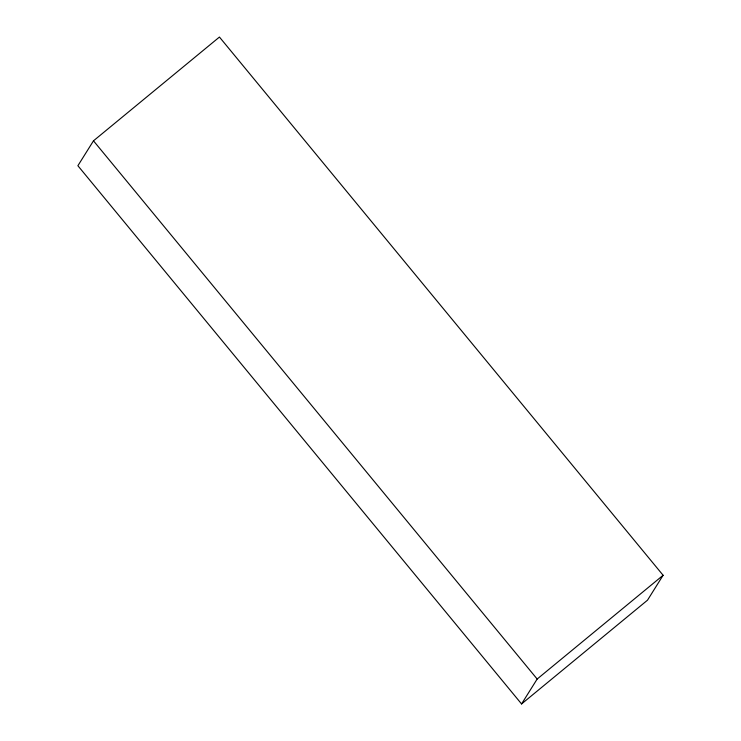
<?xml version="1.0" encoding="UTF-8"?>
<svg xmlns="http://www.w3.org/2000/svg" width="741" height="741" viewBox="0 0 741 741"><rect width="100%" height="100%" fill="white"/><g stroke="black" fill="none" stroke-linecap="round" stroke-linejoin="round"><path stroke-width="1.11" d="M93.486 140.827L77.888 165.725L521.562 703.95L647.514 600.173L663.112 575.275L219.438 37.05L93.486 140.827L537.169 679.043L521.562 703.95M537.169 679.043L663.112 575.275"/></g></svg>
